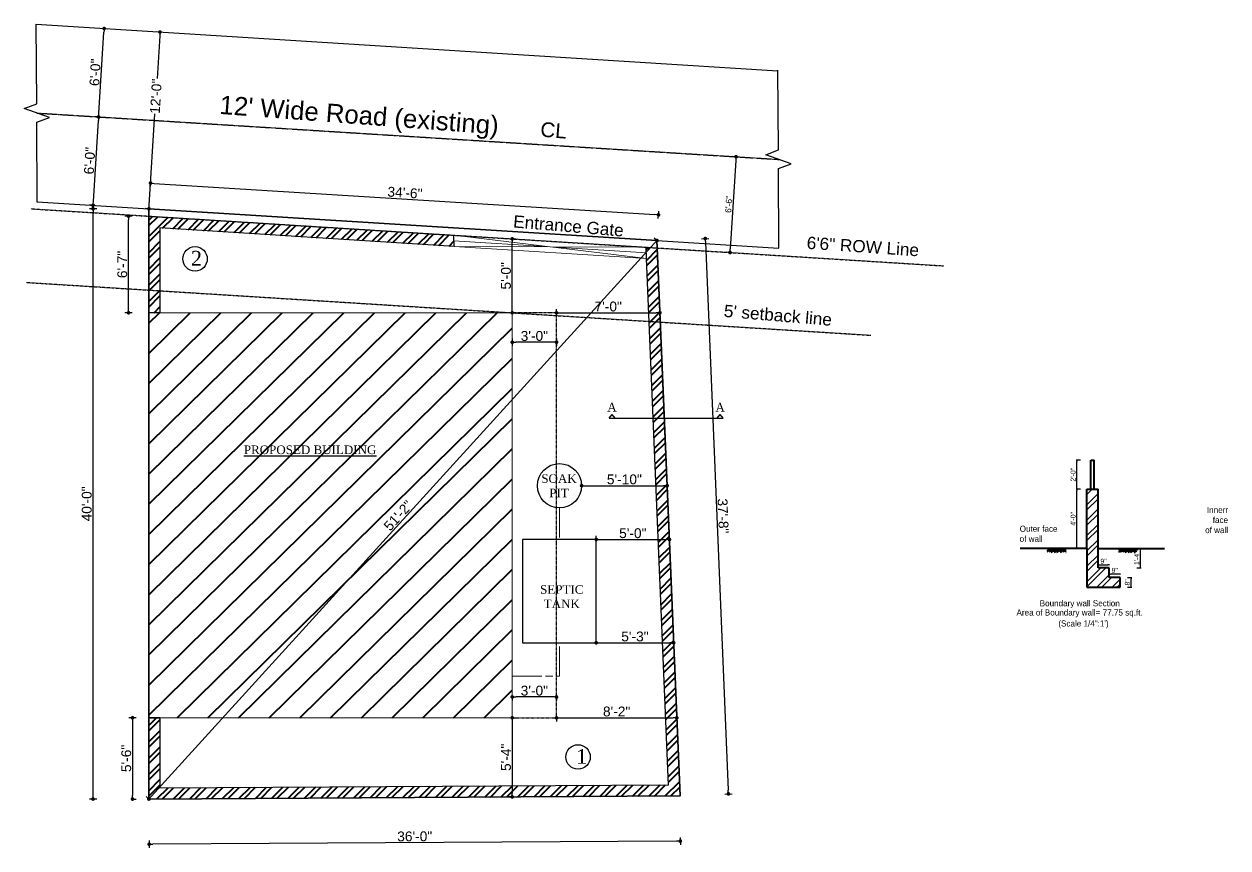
# Model space of a CAD drawing. Header units: inches. Extents: x 115570 to 265311, y 61168 to 314550.
# Drawn here: x 143146 to 144125, y 69502 to 70172 of the extents above; entities that cross this region are included whole.
import ezdxf

# ---------------------------------------------------------------- set-up
doc = ezdxf.new("R2010")
doc.units = ezdxf.units.IN
doc.header["$MEASUREMENT"] = 0
for name, pattern in [('ACAD_ISO08W100', [36, 24, -3, 6, -3]), ('DASHDOT', [1, 0.5, -0.25, 0, -0.25]), ('DASHED', [0.75, 0.5, -0.25]), ('DOT', [0.25, 0, -0.25])]:
    doc.linetypes.add(name, pattern=pattern)
doc.layers.get('0').update_dxf_attribs({"lineweight": 25})
doc.layers.add('0 Beam Rebar', color=3, linetype='Continuous')
doc.layers.add('0 wall', color=7, linetype='Continuous', lineweight=40)
doc.layers.add('Text', color=31, linetype='Continuous', lineweight=5)
doc.layers.add('CL', color=4, linetype='ACAD_ISO08W100', transparency=0.5)
for name, color, linetype, lineweight, transparency in [('ROW', 3, 'DASHDOT', 25, 0.45), ('SBL', 2, 'DOT', 25, 0.45), ('site plan line', 5, 'Continuous', 35, 0.45)]:
    doc.layers.add(name, color=color, linetype=linetype, lineweight=lineweight, transparency=transparency)
doc.styles.add('arial.', font='arial.ttf')
doc.styles.add('BIMAL1', font='comic.ttf')
doc.styles.get("Standard").update_dxf_attribs({"font": 'arial.ttf'})
doc.dimstyles.new('boundary wall dimension line', dxfattribs={"dimscale": 0, "dimtxt": 4, "dimasz": 1, "dimexe": 0.5, "dimexo": 3, "dimgap": 1, "dimtad": 1, "dimdec": 0, "dimrnd": 0.25, "dimzin": 3, "dimdsep": 46, "dimlunit": 4, "dimtxsty": 'arial.', "dimblk": 'DOT', "dimcen": 3, "dimdle": 6, "dimclrd": 4, "dimclre": 256, "dimclrt": 7, "dimazin": 0, "dimtfac": 1, "dimtdec": 0, "dimtix": 1, "dimtmove": 2, "dimatfit": 3, "dimfxl": 3, "dimfxlon": 1, "dimtolj": 1, "dimtzin": 0, "dimlwd": -1, "dimlwe": -1, "dimarcsym": 0})
doc.dimstyles.new('d_floorplans', dxfattribs={"dimscale": 0, "dimtxt": 8, "dimasz": 3, "dimexe": 3, "dimexo": 3, "dimgap": 1, "dimtad": 1, "dimdec": 0, "dimrnd": 0.25, "dimzin": 3, "dimdsep": 46, "dimlunit": 4, "dimtxsty": 'arial.', "dimblk": 'DOT', "dimcen": 4, "dimdle": 6, "dimclrd": 4, "dimclre": 256, "dimclrt": 7, "dimazin": 0, "dimtfac": 1, "dimtdec": 0, "dimtix": 1, "dimtmove": 2, "dimatfit": 3, "dimfxl": 3, "dimfxlon": 1, "dimtolj": 1, "dimtzin": 0, "dimlwd": -1, "dimlwe": -1, "dimarcsym": 0})
doc.dimstyles.new('interior dimension', dxfattribs={"dimscale": 0, "dimtxt": 5, "dimasz": 3, "dimexe": 3, "dimexo": 3, "dimgap": 1, "dimtad": 1, "dimdec": 0, "dimrnd": 0.25, "dimzin": 3, "dimdsep": 46, "dimlunit": 4, "dimtxsty": 'arial.', "dimblk": 'DOT', "dimcen": 3, "dimdle": 6, "dimclrd": 4, "dimclre": 256, "dimclrt": 7, "dimazin": 0, "dimtfac": 1, "dimtdec": 0, "dimtix": 1, "dimtmove": 2, "dimatfit": 3, "dimfxl": 3, "dimfxlon": 1, "dimtolj": 1, "dimtzin": 0, "dimlwd": -1, "dimlwe": -1, "dimarcsym": 0})
pattern_1 = [(30, (175629.527, 39892.2696), (1.37259526, 5.12259526), [3.75, -3.75]), (30, (175628.824, 39893.4875), (1.37259526, 5.12259526), [3.75, -3.75]), (30, (175628.1208, 39894.7053), (1.37259526, 5.12259526), [3.75, -3.75]), (120, (175628.2924, 39895.3457), (-5.12259526, 1.37259526), [3.75, -3.75]), (120, (175629.5102, 39896.0488), (-5.12259526, 1.37259526), [3.75, -3.75]), (120, (175630.728, 39896.752), (-5.12259526, 1.37259526), [3.75, -3.75])]

# ---------------------------------------------------------------- blocks, each defined once
blk = doc.blocks.new('_Dot')
at = {"color": 0, "linetype": 'ByBlock', "lineweight": -2}
blk.add_line((-0.5, 0), (-1, 0), dxfattribs=at)
at = {"color": 0, "linetype": 'ByBlock', "const_width": 0.5}
blk.add_lwpolyline([(-0.25, 0, 1), (0.25, 0, 1)], format="xyb", close=True, dxfattribs=at)
blk = doc.blocks.new('*D266')
at = {"transparency": 16777216}
for p, q in [((143256.2, 70165.29), (143253.2, 70165.48)), ((143247.21, 70021.57), (143244.22, 70021.76))]:
    blk.add_line(p, q, dxfattribs=at)
at = {"color": 4, "transparency": 16777216}
for p, q in [((143256.01, 70162.3), (143253.83, 70127.39)), ((143247.4, 70024.57), (143252.03, 70098.72))]:
    blk.add_line(p, q, dxfattribs=at)
at = {"layer": 'Defpoints', "color": 0, "transparency": 16777216}
for p in [(143256.2, 70165.29), (143256.2, 70165.29), (143247.21, 70021.57)]:
    blk.add_point(p, dxfattribs=at)
at = {"color": 4, "transparency": 16777216, "xscale": 3, "yscale": 3, "zscale": 3}
for p, rotation in [((143256.2, 70165.29), 86.42245606182587), ((143247.21, 70021.57), 266.4224560618259)]:
    blk.add_blockref('_Dot', p, dxfattribs=dict(at, rotation=rotation))
at = {"color": 7, "transparency": 16777216, "insert": (143252.93, 70113.06), "char_height": 8, "attachment_point": 5, "rotation": 86.42246, "style": 'arial.'}
blk.add_mtext('\\A1;12\'-0"', dxfattribs=at)
blk = doc.blocks.new('*D267')
at = {"transparency": 16777216}
for p, q in [((143696.71, 69997.25), (143702.7, 69997.5)), ((143715.51, 69545.64), (143721.5, 69545.89))]:
    blk.add_line(p, q, dxfattribs=at)
at = {"color": 4, "transparency": 16777216}
blk.add_line((143699.83, 69994.38), (143718.38, 69548.76), dxfattribs=at)
at = {"layer": 'Defpoints', "color": 0, "transparency": 16777216}
for p in [(143660.4, 69995.74), (143679.2, 69544.13), (143718.5, 69545.77)]:
    blk.add_point(p, dxfattribs=at)
at = {"color": 4, "transparency": 16777216, "xscale": 3, "yscale": 3, "zscale": 3}
for p, rotation in [((143699.7, 69997.38), 92.38368567081034), ((143718.5, 69545.77), 272.3836856708103)]:
    blk.add_blockref('_Dot', p, dxfattribs=dict(at, rotation=rotation))
at = {"color": 7, "transparency": 16777216, "insert": (143714.19, 69771.78), "char_height": 8, "attachment_point": 5, "rotation": 272.38369, "style": 'arial.'}
blk.add_mtext('\\A1;37\'-8"', dxfattribs=at)
blk = doc.blocks.new('*D268')
at = {"transparency": 16777216}
for p, q in [((143679.4, 69510.37), (143679.44, 69504.37)), ((143247.41, 69507.81), (143247.45, 69501.81))]:
    blk.add_line(p, q, dxfattribs=at)
at = {"color": 4, "transparency": 16777216}
blk.add_line((143676.42, 69507.35), (143250.43, 69504.83), dxfattribs=at)
at = {"layer": 'Defpoints', "color": 0, "transparency": 16777216}
for p in [(143247.21, 69541.57), (143679.2, 69544.13), (143247.43, 69504.81)]:
    blk.add_point(p, dxfattribs=at)
at = {"color": 4, "transparency": 16777216, "xscale": 3, "yscale": 3, "zscale": 3}
for p, rotation in [((143247.43, 69504.81), 180.3392375982137), ((143679.42, 69507.37), 0.3392375982136464)]:
    blk.add_blockref('_Dot', p, dxfattribs=dict(at, rotation=rotation))
at = {"color": 7, "transparency": 16777216, "insert": (143463.39, 69511.18), "char_height": 8, "attachment_point": 5, "rotation": 0.33924, "style": 'arial.'}
blk.add_mtext('\\A1;36\'-0"', dxfattribs=at)
blk = doc.blocks.new('*D269')
at = {"transparency": 16777216}
for p, q in [((143204.77, 70021.57), (143198.77, 70021.57)), ((143204.77, 69541.57), (143198.77, 69541.57))]:
    blk.add_line(p, q, dxfattribs=at)
at = {"color": 4, "transparency": 16777216}
blk.add_line((143201.77, 69544.57), (143201.77, 70018.57), dxfattribs=at)
at = {"layer": 'Defpoints', "color": 0, "transparency": 16777216}
for p in [(143201.77, 70021.57), (143247.21, 70021.57), (143247.21, 69541.57)]:
    blk.add_point(p, dxfattribs=at)
at = {"color": 4, "transparency": 16777216, "xscale": 3, "yscale": 3, "zscale": 3}
for p, rotation in [((143201.77, 70021.57), 90), ((143201.77, 69541.57), 270)]:
    blk.add_blockref('_Dot', p, dxfattribs=dict(at, rotation=rotation))
at = {"color": 7, "transparency": 16777216, "insert": (143196.68, 69781.57), "char_height": 8, "attachment_point": 5, "rotation": 90, "style": 'arial.'}
blk.add_mtext('\\A1;40\'-0"', dxfattribs=at)
blk = doc.blocks.new('*D270')
at = {"transparency": 16777216}
for p, q in [((143248.33, 70039.44), (143248.7, 70045.43)), ((143661.52, 70013.61), (143661.9, 70019.6))]:
    blk.add_line(p, q, dxfattribs=at)
at = {"color": 4, "transparency": 16777216}
blk.add_line((143251.51, 70042.25), (143658.71, 70016.79), dxfattribs=at)
at = {"layer": 'Defpoints', "color": 0, "transparency": 16777216}
for p in [(143247.21, 70021.57), (143661.71, 70016.61), (143660.4, 69995.74)]:
    blk.add_point(p, dxfattribs=at)
at = {"color": 4, "transparency": 16777216, "xscale": 3, "yscale": 3, "zscale": 3}
for p, rotation in [((143248.52, 70042.44), 176.4224560618433), ((143661.71, 70016.61), 356.4224560618434)]:
    blk.add_blockref('_Dot', p, dxfattribs=dict(at, rotation=rotation))
at = {"color": 7, "transparency": 16777216, "insert": (143455.43, 70034.6), "char_height": 8, "attachment_point": 5, "rotation": 356.42246, "style": 'arial.'}
blk.add_mtext('\\A1;34\'-6"', dxfattribs=at)
blk = doc.blocks.new('*D271')
at = {"color": 4, "transparency": 16777216}
blk.add_line((143202, 70027.4), (143206.12, 70093.28), dxfattribs=at)
at = {"transparency": 16777216}
for p, q in [((143206.31, 70096.27), (143203.31, 70096.46)), ((143201.81, 70024.41), (143198.82, 70024.6))]:
    blk.add_line(p, q, dxfattribs=at)
at = {"layer": 'Defpoints', "color": 0, "transparency": 16777216}
for p in [(143206.31, 70096.27), (143206.31, 70096.27), (143201.81, 70024.41)]:
    blk.add_point(p, dxfattribs=at)
at = {"color": 4, "transparency": 16777216, "xscale": 3, "yscale": 3, "zscale": 3}
for p, rotation in [((143206.31, 70096.27), 86.42245606187247), ((143201.81, 70024.41), 266.4224560618725)]:
    blk.add_blockref('_Dot', p, dxfattribs=dict(at, rotation=rotation))
at = {"color": 7, "transparency": 16777216, "insert": (143198.99, 70060.66), "char_height": 8, "attachment_point": 5, "rotation": 86.42246, "style": 'arial.'}
blk.add_mtext('\\A1;6\'-0"', dxfattribs=at)
blk = doc.blocks.new('*D272')
at = {"transparency": 16777216}
for p, q in [((143210.8, 70168.13), (143213.79, 70167.94)), ((143206.31, 70096.27), (143209.3, 70096.08))]:
    blk.add_line(p, q, dxfattribs=at)
at = {"color": 4, "transparency": 16777216}
blk.add_line((143206.49, 70099.26), (143210.61, 70165.14), dxfattribs=at)
at = {"layer": 'Defpoints', "color": 0, "transparency": 16777216}
for p in [(143210.8, 70168.13), (143210.8, 70168.13), (143206.31, 70096.27)]:
    blk.add_point(p, dxfattribs=at)
at = {"color": 4, "transparency": 16777216, "xscale": 3, "yscale": 3, "zscale": 3}
for p, rotation in [((143210.8, 70168.13), 86.42245606172281), ((143206.31, 70096.27), 266.4224560617228)]:
    blk.add_blockref('_Dot', p, dxfattribs=dict(at, rotation=rotation))
at = {"color": 7, "transparency": 16777216, "insert": (143203.48, 70132.52), "char_height": 8, "attachment_point": 5, "rotation": 86.42246, "style": 'arial.'}
blk.add_mtext('\\A1;6\'-0"', dxfattribs=at)
blk = doc.blocks.new('*D273')
at = {"color": 4, "transparency": 16777216}
blk.add_line((143249.23, 69543.79), (143658.39, 69993.52), dxfattribs=at)
at = {"transparency": 16777216}
for p, q in [((143660.4, 69995.74), (143658.19, 69997.76)), ((143247.21, 69541.57), (143244.99, 69543.59))]:
    blk.add_line(p, q, dxfattribs=at)
at = {"layer": 'Defpoints', "color": 0, "transparency": 16777216}
for p in [(143660.4, 69995.74), (143660.4, 69995.74), (143247.21, 69541.57)]:
    blk.add_point(p, dxfattribs=at)
at = {"color": 4, "transparency": 16777216, "xscale": 3, "yscale": 3, "zscale": 3}
for p, rotation in [((143660.4, 69995.74), 47.70459994494456), ((143247.21, 69541.57), 227.7045999449446)]:
    blk.add_blockref('_Dot', p, dxfattribs=dict(at, rotation=rotation))
at = {"color": 7, "transparency": 16777216, "insert": (143450.05, 69772.08), "char_height": 8, "attachment_point": 5, "rotation": 47.7046, "style": 'arial.'}
blk.add_mtext('\\A1;51\'-2"', dxfattribs=at)
blk = doc.blocks.new('*D274')
at = {"color": 4, "transparency": 16777216}
blk.add_line((143724.58, 70060.86), (143720.09, 69989), dxfattribs=at)
at = {"transparency": 16777216}
for p, q in [((143724.77, 70063.86), (143721.77, 70064.04)), ((143719.9, 69986.01), (143716.91, 69986.19))]:
    blk.add_line(p, q, dxfattribs=at)
at = {"layer": 'Defpoints', "color": 0, "transparency": 16777216}
for p in [(143726.54, 70063.74), (143719.9, 69986.01), (143721.67, 69985.9)]:
    blk.add_point(p, dxfattribs=at)
at = {"color": 4, "transparency": 16777216, "xscale": 3, "yscale": 3, "zscale": 3}
for p, rotation in [((143724.77, 70063.86), 86.42245606180957), ((143719.9, 69986.01), 266.4224560618096)]:
    blk.add_blockref('_Dot', p, dxfattribs=dict(at, rotation=rotation))
at = {"color": 7, "transparency": 16777216, "insert": (143718.79, 70025.15), "char_height": 5, "attachment_point": 5, "rotation": 86.42246, "style": 'arial.'}
blk.add_mtext('\\A1;6\'-6"', dxfattribs=at)
blk = doc.blocks.new('*D275')
at = {"transparency": 16777216}
for p, q in [((143542.71, 69997.09), (143545.71, 69997.09)), ((143542.71, 69936.97), (143545.71, 69936.97))]:
    blk.add_line(p, q, dxfattribs=at)
at = {"color": 4, "transparency": 16777216}
blk.add_line((143542.71, 69939.97), (143542.71, 69994.09), dxfattribs=at)
at = {"layer": 'Defpoints', "color": 0, "transparency": 16777216}
for p in [(143542.71, 69997.09), (143542.71, 69997.09), (143542.71, 69936.97)]:
    blk.add_point(p, dxfattribs=at)
at = {"color": 4, "transparency": 16777216, "xscale": 3, "yscale": 3, "zscale": 3}
for p, rotation in [((143542.71, 69997.09), 90), ((143542.71, 69936.97), 270)]:
    blk.add_blockref('_Dot', p, dxfattribs=dict(at, rotation=rotation))
at = {"color": 7, "transparency": 16777216, "insert": (143537.62, 69967.03), "char_height": 8, "attachment_point": 5, "rotation": 90, "style": 'arial.'}
blk.add_mtext('\\A1;5\'-0"', dxfattribs=at)
blk = doc.blocks.new('*D276')
at = {"transparency": 16777216}
for p, q in [((143611.02, 69752.63), (143611.02, 69755.63)), ((143670.52, 69752.63), (143670.52, 69755.63))]:
    blk.add_line(p, q, dxfattribs=at)
at = {"color": 4, "transparency": 16777216}
blk.add_line((143614.02, 69752.63), (143667.52, 69752.63), dxfattribs=at)
at = {"layer": 'Defpoints', "color": 0, "transparency": 16777216}
for p in [(143611.02, 69752.63), (143670.52, 69752.63), (143670.52, 69752.63)]:
    blk.add_point(p, dxfattribs=at)
at = {"color": 4, "transparency": 16777216, "xscale": 3, "yscale": 3, "zscale": 3, "rotation": 180}
blk.add_blockref('_Dot', (143611.02, 69752.63), dxfattribs=at)
at = {"color": 4, "transparency": 16777216, "xscale": 3, "yscale": 3, "zscale": 3}
blk.add_blockref('_Dot', (143670.52, 69752.63), dxfattribs=at)
at = {"color": 7, "transparency": 16777216, "insert": (143640.77, 69757.71), "char_height": 8, "attachment_point": 5, "style": 'arial.'}
blk.add_mtext('\\A1;5\'-0"', dxfattribs=at)
blk = doc.blocks.new('*D277')
at = {"transparency": 16777216}
for p, q in [((143599.13, 69796.38), (143599.13, 69799.38)), ((143668.7, 69796.38), (143668.7, 69799.38))]:
    blk.add_line(p, q, dxfattribs=at)
at = {"color": 4, "transparency": 16777216}
blk.add_line((143602.13, 69796.38), (143665.7, 69796.38), dxfattribs=at)
at = {"layer": 'Defpoints', "color": 0, "transparency": 16777216}
for p in [(143599.13, 69796.38), (143668.7, 69796.38), (143668.7, 69796.38)]:
    blk.add_point(p, dxfattribs=at)
at = {"color": 4, "transparency": 16777216, "xscale": 3, "yscale": 3, "zscale": 3, "rotation": 180}
blk.add_blockref('_Dot', (143599.13, 69796.38), dxfattribs=at)
at = {"color": 4, "transparency": 16777216, "xscale": 3, "yscale": 3, "zscale": 3}
blk.add_blockref('_Dot', (143668.7, 69796.38), dxfattribs=at)
at = {"color": 7, "transparency": 16777216, "insert": (143633.92, 69801.47), "char_height": 8, "attachment_point": 5, "style": 'arial.'}
blk.add_mtext('\\A1;5\'-10"', dxfattribs=at)
blk = doc.blocks.new('*D278')
at = {"transparency": 16777216}
for p, q in [((143611.02, 69668.63), (143611.02, 69671.63)), ((143674.02, 69668.63), (143674.02, 69671.63))]:
    blk.add_line(p, q, dxfattribs=at)
at = {"color": 4, "transparency": 16777216}
blk.add_line((143614.02, 69668.63), (143671.02, 69668.63), dxfattribs=at)
at = {"layer": 'Defpoints', "color": 0, "transparency": 16777216}
for p in [(143611.02, 69668.63), (143674.02, 69668.63), (143674.02, 69668.63)]:
    blk.add_point(p, dxfattribs=at)
at = {"color": 4, "transparency": 16777216, "xscale": 3, "yscale": 3, "zscale": 3, "rotation": 180}
blk.add_blockref('_Dot', (143611.02, 69668.63), dxfattribs=at)
at = {"color": 4, "transparency": 16777216, "xscale": 3, "yscale": 3, "zscale": 3}
blk.add_blockref('_Dot', (143674.02, 69668.63), dxfattribs=at)
at = {"color": 7, "transparency": 16777216, "insert": (143642.52, 69673.71), "char_height": 8, "attachment_point": 5, "style": 'arial.'}
blk.add_mtext('\\A1;5\'-3"', dxfattribs=at)
blk = doc.blocks.new('*D279')
at = {"transparency": 16777216}
for p, q in [((143542.71, 69607.63), (143545.71, 69607.63)), ((143542.71, 69543.32), (143539.71, 69543.32))]:
    blk.add_line(p, q, dxfattribs=at)
at = {"color": 4, "transparency": 16777216}
blk.add_line((143542.71, 69604.63), (143542.71, 69546.32), dxfattribs=at)
at = {"layer": 'Defpoints', "color": 0, "transparency": 16777216}
for p in [(143542.71, 69607.63), (143542.71, 69543.32), (143543.09, 69543.32)]:
    blk.add_point(p, dxfattribs=at)
at = {"color": 4, "transparency": 16777216, "xscale": 3, "yscale": 3, "zscale": 3}
for p, rotation in [((143542.71, 69607.63), 90), ((143542.71, 69543.32), 270)]:
    blk.add_blockref('_Dot', p, dxfattribs=dict(at, rotation=rotation))
at = {"color": 7, "transparency": 16777216, "insert": (143537.64, 69575.48), "char_height": 8, "attachment_point": 5, "rotation": 90, "style": 'arial.'}
blk.add_mtext('\\A1;5\'-4"', dxfattribs=at)
blk = doc.blocks.new('*D280')
at = {"transparency": 16777216}
for p, q in [((143236.88, 69607.63), (143230.88, 69607.63)), ((143233.88, 69541.57), (143236.88, 69541.57))]:
    blk.add_line(p, q, dxfattribs=at)
at = {"color": 4, "transparency": 16777216}
blk.add_line((143233.88, 69604.63), (143233.88, 69544.57), dxfattribs=at)
at = {"layer": 'Defpoints', "color": 0, "transparency": 16777216}
for p in [(143247.21, 69607.63), (143233.88, 69541.57), (143233.88, 69541.57)]:
    blk.add_point(p, dxfattribs=at)
at = {"color": 4, "transparency": 16777216, "xscale": 3, "yscale": 3, "zscale": 3}
for p, rotation in [((143233.88, 69607.63), 90), ((143233.88, 69541.57), 270)]:
    blk.add_blockref('_Dot', p, dxfattribs=dict(at, rotation=rotation))
at = {"color": 7, "transparency": 16777216, "insert": (143228.79, 69574.6), "char_height": 8, "attachment_point": 5, "rotation": 90, "style": 'arial.'}
blk.add_mtext('\\A1;5\'-6"', dxfattribs=at)
blk = doc.blocks.new('*D281')
at = {"transparency": 16777216}
for p, q in [((143578.71, 69607.63), (143578.71, 69604.63)), ((143676.56, 69607.63), (143676.56, 69610.63))]:
    blk.add_line(p, q, dxfattribs=at)
at = {"color": 4, "transparency": 16777216}
blk.add_line((143581.71, 69607.63), (143673.56, 69607.63), dxfattribs=at)
at = {"layer": 'Defpoints', "color": 0, "transparency": 16777216}
for p in [(143578.71, 69607.63), (143676.56, 69607.63), (143676.56, 69607.63)]:
    blk.add_point(p, dxfattribs=at)
at = {"color": 4, "transparency": 16777216, "xscale": 3, "yscale": 3, "zscale": 3, "rotation": 180}
blk.add_blockref('_Dot', (143578.71, 69607.63), dxfattribs=at)
at = {"color": 4, "transparency": 16777216, "xscale": 3, "yscale": 3, "zscale": 3}
blk.add_blockref('_Dot', (143676.56, 69607.63), dxfattribs=at)
at = {"color": 7, "transparency": 16777216, "insert": (143627.63, 69612.72), "char_height": 8, "attachment_point": 5, "style": 'arial.'}
blk.add_mtext('\\A1;8\'-2"', dxfattribs=at)
blk = doc.blocks.new('*D282')
at = {"transparency": 16777216}
for p, q in [((143578.71, 69936.97), (143578.71, 69939.97)), ((143662.85, 69936.97), (143662.85, 69939.97))]:
    blk.add_line(p, q, dxfattribs=at)
at = {"color": 4, "transparency": 16777216}
blk.add_line((143581.71, 69936.97), (143659.85, 69936.97), dxfattribs=at)
at = {"layer": 'Defpoints', "color": 0, "transparency": 16777216}
for p in [(143578.71, 69936.97), (143662.85, 69936.97), (143662.85, 69936.97)]:
    blk.add_point(p, dxfattribs=at)
at = {"color": 4, "transparency": 16777216, "xscale": 3, "yscale": 3, "zscale": 3, "rotation": 180}
blk.add_blockref('_Dot', (143578.71, 69936.97), dxfattribs=at)
at = {"color": 4, "transparency": 16777216, "xscale": 3, "yscale": 3, "zscale": 3}
blk.add_blockref('_Dot', (143662.85, 69936.97), dxfattribs=at)
at = {"color": 7, "transparency": 16777216, "insert": (143620.78, 69942.05), "char_height": 8, "attachment_point": 5, "style": 'arial.'}
blk.add_mtext('\\A1;7\'-0"', dxfattribs=at)
blk = doc.blocks.new('*D283')
at = {"transparency": 16777216}
for p, q in [((143542.71, 69916.03), (143542.71, 69910.03)), ((143578.71, 69916.03), (143578.71, 69910.03))]:
    blk.add_line(p, q, dxfattribs=at)
at = {"color": 4, "transparency": 16777216}
blk.add_line((143575.71, 69913.03), (143545.71, 69913.03), dxfattribs=at)
at = {"layer": 'Defpoints', "color": 0, "transparency": 16777216}
for p in [(143542.71, 69920.09), (143542.71, 69913.03), (143578.71, 69920.09)]:
    blk.add_point(p, dxfattribs=at)
at = {"color": 4, "transparency": 16777216, "xscale": 3, "yscale": 3, "zscale": 3, "rotation": 180}
blk.add_blockref('_Dot', (143542.71, 69913.03), dxfattribs=at)
at = {"color": 4, "transparency": 16777216, "xscale": 3, "yscale": 3, "zscale": 3}
blk.add_blockref('_Dot', (143578.71, 69913.03), dxfattribs=at)
at = {"color": 7, "transparency": 16777216, "insert": (143560.71, 69918.11), "char_height": 8, "attachment_point": 5, "style": 'arial.'}
blk.add_mtext('\\A1;3\'-0"', dxfattribs=at)
blk = doc.blocks.new('*D284')
at = {"transparency": 16777216}
for p, q in [((143542.71, 69624.57), (143542.71, 69621.57)), ((143578.71, 69624.57), (143578.71, 69621.57))]:
    blk.add_line(p, q, dxfattribs=at)
at = {"color": 4, "transparency": 16777216}
blk.add_line((143575.71, 69624.57), (143545.71, 69624.57), dxfattribs=at)
at = {"layer": 'Defpoints', "color": 0, "transparency": 16777216}
for p in [(143542.71, 69625.31), (143542.71, 69624.57), (143578.71, 69625.31)]:
    blk.add_point(p, dxfattribs=at)
at = {"color": 4, "transparency": 16777216, "xscale": 3, "yscale": 3, "zscale": 3, "rotation": 180}
blk.add_blockref('_Dot', (143542.71, 69624.57), dxfattribs=at)
at = {"color": 4, "transparency": 16777216, "xscale": 3, "yscale": 3, "zscale": 3}
blk.add_blockref('_Dot', (143578.71, 69624.57), dxfattribs=at)
at = {"color": 7, "transparency": 16777216, "insert": (143560.71, 69629.66), "char_height": 8, "attachment_point": 5, "style": 'arial.'}
blk.add_mtext('\\A1;3\'-0"', dxfattribs=at)
blk = doc.blocks.new('*D285')
at = {"transparency": 16777216}
for p, q in [((143233.65, 70015.56), (143227.65, 70015.56)), ((143233.65, 69936.97), (143227.65, 69936.97))]:
    blk.add_line(p, q, dxfattribs=at)
at = {"color": 4, "transparency": 16777216}
blk.add_line((143230.65, 69939.97), (143230.65, 70012.56), dxfattribs=at)
at = {"layer": 'Defpoints', "color": 0, "transparency": 16777216}
for p in [(143230.65, 70015.56), (143247.21, 70015.56), (143247.21, 69936.97)]:
    blk.add_point(p, dxfattribs=at)
at = {"color": 4, "transparency": 16777216, "xscale": 3, "yscale": 3, "zscale": 3}
for p, rotation in [((143230.65, 70015.56), 90), ((143230.65, 69936.97), 270)]:
    blk.add_blockref('_Dot', p, dxfattribs=dict(at, rotation=rotation))
at = {"color": 7, "transparency": 16777216, "insert": (143225.57, 69976.26), "char_height": 8, "attachment_point": 5, "rotation": 90, "style": 'arial.'}
blk.add_mtext('\\A1;6\'-7"', dxfattribs=at)
blk = doc.blocks.new('*D286')
at = {"transparency": 16777216}
for p, q in [((144043.05, 69721.66), (144046.55, 69721.66)), ((144043.05, 69713.79), (144046.55, 69713.79))]:
    blk.add_line(p, q, dxfattribs=at)
at = {"color": 4, "transparency": 16777216}
blk.add_line((144046.05, 69714.79), (144046.05, 69720.66), dxfattribs=at)
at = {"layer": 'Defpoints', "color": 0, "transparency": 16777216}
for p in [(144037.26, 69721.66), (144046.05, 69721.66), (144037.26, 69713.79)]:
    blk.add_point(p, dxfattribs=at)
at = {"color": 4, "transparency": 16777216}
for p, rotation in [((144046.05, 69721.66), 90), ((144046.05, 69713.79), 270)]:
    blk.add_blockref('_Dot', p, dxfattribs=dict(at, rotation=rotation))
at = {"color": 7, "transparency": 16777216, "insert": (144043.01, 69717.72), "char_height": 4, "attachment_point": 5, "rotation": 90, "style": 'arial.'}
blk.add_mtext('\\A1;8"', dxfattribs=at)
blk = doc.blocks.new('*D287')
at = {"transparency": 16777216}
for p, q in [((144028.2, 69724.46), (144028.2, 69724.96)), ((144037.26, 69724.46), (144037.26, 69724.96))]:
    blk.add_line(p, q, dxfattribs=at)
at = {"color": 4, "transparency": 16777216}
blk.add_line((144036.26, 69724.46), (144029.2, 69724.46), dxfattribs=at)
at = {"layer": 'Defpoints', "color": 0, "transparency": 16777216}
for p in [(144028.2, 69724.46), (144028.2, 69721.66), (144037.26, 69721.66)]:
    blk.add_point(p, dxfattribs=at)
at = {"color": 4, "transparency": 16777216, "rotation": 180}
blk.add_blockref('_Dot', (144028.2, 69724.46), dxfattribs=at)
at = {"color": 4, "transparency": 16777216}
blk.add_blockref('_Dot', (144037.26, 69724.46), dxfattribs=at)
at = {"color": 7, "transparency": 16777216, "insert": (144032.73, 69727.51), "char_height": 4, "attachment_point": 5, "style": 'arial.'}
blk.add_mtext('\\A1;9"', dxfattribs=at)
blk = doc.blocks.new('*D288')
at = {"transparency": 16777216}
for p, q in [((144019.15, 69731.93), (144019.15, 69732.43)), ((144028.2, 69731.93), (144028.2, 69732.43))]:
    blk.add_line(p, q, dxfattribs=at)
at = {"color": 4, "transparency": 16777216}
blk.add_line((144020.15, 69731.93), (144027.2, 69731.93), dxfattribs=at)
at = {"layer": 'Defpoints', "color": 0, "transparency": 16777216}
for p in [(144019.15, 69729.53), (144028.2, 69731.93), (144028.2, 69729.53)]:
    blk.add_point(p, dxfattribs=at)
at = {"color": 4, "transparency": 16777216, "rotation": 180}
blk.add_blockref('_Dot', (144019.15, 69731.93), dxfattribs=at)
at = {"color": 4, "transparency": 16777216}
blk.add_blockref('_Dot', (144028.2, 69731.93), dxfattribs=at)
at = {"color": 7, "transparency": 16777216, "insert": (144023.67, 69734.97), "char_height": 4, "attachment_point": 5, "style": 'arial.'}
blk.add_mtext('\\A1;9"', dxfattribs=at)
blk = doc.blocks.new('*D290')
at = {"transparency": 16777216}
for p, q in [((144004.95, 69793.53), (144001.45, 69793.53)), ((144004.95, 69745.28), (144001.45, 69745.28))]:
    blk.add_line(p, q, dxfattribs=at)
at = {"color": 4, "transparency": 16777216}
blk.add_line((144001.95, 69746.28), (144001.95, 69792.53), dxfattribs=at)
at = {"layer": 'Defpoints', "color": 0, "transparency": 16777216}
for p in [(144001.95, 69793.53), (144010.09, 69793.53), (144010.09, 69745.28)]:
    blk.add_point(p, dxfattribs=at)
at = {"color": 4, "transparency": 16777216}
for p, rotation in [((144001.95, 69793.53), 90), ((144001.95, 69745.28), 270)]:
    blk.add_blockref('_Dot', p, dxfattribs=dict(at, rotation=rotation))
at = {"color": 7, "transparency": 16777216, "insert": (143998.91, 69769.4), "char_height": 4, "attachment_point": 5, "rotation": 90, "style": 'arial.'}
blk.add_mtext('\\A1;4\'-0"', dxfattribs=at)
blk = doc.blocks.new('*D291')
at = {"transparency": 16777216}
for p, q in [((144004.95, 69817.15), (144001.45, 69817.15)), ((144004.95, 69793.53), (144001.45, 69793.53))]:
    blk.add_line(p, q, dxfattribs=at)
at = {"color": 4, "transparency": 16777216}
blk.add_line((144001.95, 69794.53), (144001.95, 69816.15), dxfattribs=at)
at = {"layer": 'Defpoints', "color": 0, "transparency": 16777216}
for p in [(144001.95, 69817.15), (144013.34, 69817.15), (144010.09, 69793.53)]:
    blk.add_point(p, dxfattribs=at)
at = {"color": 4, "transparency": 16777216}
for p, rotation in [((144001.95, 69817.15), 90), ((144001.95, 69793.53), 270)]:
    blk.add_blockref('_Dot', p, dxfattribs=dict(at, rotation=rotation))
at = {"color": 7, "transparency": 16777216, "insert": (143998.91, 69805.34), "char_height": 4, "attachment_point": 5, "rotation": 90, "style": 'arial.'}
blk.add_mtext('\\A1;2\'-0"', dxfattribs=at)

msp = doc.modelspace()

# ---------------------------------------------------------------- hatches: boundary and pattern name
at = {"transparency": 33554559}
h = msp.add_hatch(dxfattribs=at)
h.set_pattern_fill('ANSI32', color=256, scale=23.622047)
h.set_pattern_definition([(45, (183736.453, 46093.175), (-6.2637412, 6.2637412), []), (45, (183740.629, 46093.175), (-6.2637412, 6.2637412), [])])
h.paths.add_polyline_path([(144010.09, 69713.79), (144037.26, 69713.79), (144037.26, 69721.66), (144028.2, 69721.66), (144028.2, 69729.53), (144019.15, 69729.53), (144019.15, 69745.28), (144019.15, 69793.53), (144010.09, 69793.53), (144010.09, 69745.28)])
at = {"layer": '0 wall', "transparency": 33554625}
h = msp.add_hatch(dxfattribs=at)
h.set_pattern_fill('ANSI32', color=256, scale=25)
h.set_pattern_definition([(45, (31550.117, 33688.438), (-6.6291261, 6.6291261), []), (45, (31554.536, 33688.438), (-6.6291261, 6.6291261), [])])
h.paths.add_polyline_path([(143495.46, 69991.02), (143495.08, 70000.06), (143247.21, 70015.56), (143247.21, 69936.97), (143256.21, 69936.97), (143256.21, 70005.98)])
h.paths.add_polyline_path([(143651.62, 69990.28), (143669.82, 69553.07), (143256.21, 69550.63), (143256.21, 69607.63), (143247.21, 69607.63), (143247.21, 69541.57), (143679.2, 69544.13), (143660.66, 69989.71)])
h = msp.add_hatch(dxfattribs=at)
h.set_pattern_fill('ANSI31', color=256)
h.set_pattern_definition([(45, (31550.11702, 33688.43809), (-0.08838834765, 0.08838834765), [])])
h.paths.add_polyline_path([(143634.33, 69666.99), (143650.74, 69666.99), (143650.74, 69677.3), (143634.33, 69677.3)], flags=9)
h.paths.add_polyline_path([(143544.35, 69567.29), (143544.35, 69583.7), (143534.05, 69583.7), (143534.05, 69567.29)], flags=9)
h.paths.add_polyline_path([(143619.45, 69606), (143635.86, 69606), (143635.86, 69616.3), (143619.45, 69616.3)], flags=9)
h.paths.add_polyline_path([(143564.79, 69783.61), (143596.02, 69783.61), (143596.02, 69809.39), (143564.79, 69809.39)], flags=9)
h.paths.add_polyline_path([(143277.96, 69968.48), (143292.82, 69968.48), (143292.82, 69994.1), (143277.96, 69994.1)], flags=9)
h.paths.add_polyline_path([(143589.62, 69563.43), (143604.48, 69563.43), (143604.48, 69589.05), (143589.62, 69589.05)], flags=9)
at = {"layer": '0 wall', "transparency": 33554534}
h = msp.add_hatch(dxfattribs=at)
h.set_pattern_fill('ANSI31', color=256, scale=140, angle=179.48586)
h.set_pattern_definition([(224.485862, (31550.117, 34788.288), (12.2628317, -12.4849092), [])])
h.paths.add_polyline_path([(143542.71, 69936.97), (143247.21, 69936.97), (143247.21, 69607.63), (143542.71, 69607.63)])
h.paths.add_polyline_path([(143446.95, 69755.66), (143463.34, 69773.43), (143455.77, 69780.42), (143439.38, 69762.65)], flags=24)
h.paths.add_polyline_path([(143322.72, 69818.36), (143431.1, 69818.36), (143431.1, 69832.8), (143322.72, 69832.8)], flags=24)
at = {"layer": '0 wall', "transparency": 33554562}
h = msp.add_hatch(dxfattribs=at)
h.set_pattern_fill('EARTH', color=0, scale=15, angle=30)
h.set_pattern_definition(pattern_1)
h.paths.add_polyline_path([(143977.91, 69745.28), (143993.14, 69745.28), (143993.14, 69742.19), (143977.91, 69742.19)])
h = msp.add_hatch(dxfattribs=at)
h.set_pattern_fill('EARTH', color=0, scale=15, angle=30)
h.set_pattern_definition(pattern_1)
h.paths.add_polyline_path([(144051.33, 69745.28), (144036.09, 69745.28), (144036.09, 69742.19), (144051.33, 69742.19)])

# ---------------------------------------------------------------- linework, layer by layer
for p, q in [((143155.56, 70171.58), (143758.77, 70133.87)), ((143156.42, 70027.25), (143247.21, 70021.57)), ((143247.21, 69936.97), (143247.21, 70015.56)), ((143247.21, 70015.56), (143495.08, 70000.06)), ((143495.46, 69991.02), (143256.21, 70005.98)), ((143256.21, 70005.98), (143256.21, 69936.97)), ((143495.46, 69991.02), (143495.08, 70000.06)), ((143652, 69981.24), (143651.62, 69990.28)), ((143651.62, 69990.28), (143660.66, 69989.71)), ((143660.4, 69995.74), (143759.62, 69989.54)), ((143660.66, 69989.71), (143679.2, 69544.13)), ((143669.82, 69553.07), (143652, 69981.24)), ((143256.21, 69936.97), (143247.21, 69936.97)), ((143621.43, 69851.4), (143623.9, 69854.37)), ((143626.37, 69851.4), (143623.9, 69854.37)), ((143709.37, 69851.4), (143711.84, 69854.37)), ((143714.3, 69851.4), (143711.84, 69854.37)), ((143621.43, 69851.4), (143714.3, 69851.4)), ((143256.21, 69607.63), (143247.21, 69607.63)), ((143247.21, 69541.57), (143247.21, 69607.63)), ((143247.21, 69607.63), (143256.21, 69607.63)), ((143256.21, 69607.63), (143256.21, 69550.63)), ((143256.21, 69550.63), (143669.82, 69553.07)), ((143679.2, 69544.13), (143247.21, 69541.57))]:
    msp.add_line(p, q)
at = {"lineweight": 13}
for p, q in [((143652, 69981.24), (143495.08, 70000.06)), ((143495.08, 70000.06), (143651.62, 69990.28)), ((143495.27, 69995.54), (143651.81, 69985.76)), ((143495.46, 69991.02), (143651.62, 69990.28)), ((143495.46, 69991.02), (143652, 69981.24))]:
    msp.add_line(p, q, dxfattribs=at)
at = {"linetype": 'Continuous'}
for points in [[(143156.42, 70027.07), (143156.04, 70091.92), (143166.32, 70095.73), (143145.67, 70103.11), (143155.95, 70106.92), (143155.56, 70171.76)], [(143759.62, 69989.54), (143759.24, 70054.38), (143769.52, 70058.19), (143748.87, 70065.57), (143759.15, 70069.38), (143758.77, 70134.23)]]:
    msp.add_lwpolyline(points, dxfattribs=at)
at = {"linetype": 'DASHED', "ltscale": 0.2, "transparency": 33554687}
msp.add_lwpolyline([(143542.71, 69607.63), (143578.71, 69607.63), (143578.71, 69734.96), (143578.71, 69836.97), (143578.71, 69936.97), (143542.71, 69936.97)], dxfattribs=at)
msp.add_lwpolyline([(143551.02, 69668.63), (143611.02, 69668.63), (143611.02, 69752.63), (143551.02, 69752.63)], close=True)
for centre, radius in [((143284.7, 69980.84), 9.95), ((143581.13, 69796.38), 18), ((143596.22, 69575.79), 9.95)]:
    msp.add_circle(centre, radius)
at = {"layer": '0 Beam Rebar', "linetype": 'ACAD_ISO08W100', "lineweight": 9}
for p, q in [((143581.13, 69778.38), (143581.13, 69752.63)), ((143581.02, 69641.53), (143581.02, 69668.63)), ((143542.71, 69641.53), (143581.02, 69641.53))]:
    msp.add_line(p, q, dxfattribs=at)
at = {"layer": '0 wall'}
for p, q in [((144013.34, 69793.53), (144013.34, 69817.15)), ((144013.34, 69817.15), (144015.9, 69817.15)), ((144015.9, 69793.53), (144015.9, 69817.15)), ((144010.09, 69745.28), (144010.09, 69793.53)), ((144010.09, 69793.53), (144019.15, 69793.53)), ((144019.15, 69745.28), (144019.15, 69793.53)), ((144010.09, 69745.28), (143955.96, 69745.28)), ((144010.09, 69745.28), (144010.09, 69713.79)), ((144019.15, 69745.28), (144073.28, 69745.28)), ((144019.15, 69729.53), (144019.15, 69745.28)), ((144028.2, 69729.53), (144019.15, 69729.53)), ((144028.2, 69721.66), (144028.2, 69729.53)), ((144037.26, 69721.66), (144028.2, 69721.66)), ((144037.26, 69713.79), (144037.26, 69721.66)), ((144010.09, 69713.79), (144037.26, 69713.79))]:
    msp.add_line(p, q, dxfattribs=at)
at = {"layer": '0 wall', "lineweight": 15}
msp.add_lwpolyline([(143247.21, 69607.63), (143542.71, 69607.63), (143542.71, 69936.97), (143247.21, 69936.97)], close=True, dxfattribs=at)
at = {"layer": 'CL', "ltscale": 0.02, "transparency": 33554559}
msp.add_line((143155.99, 70099.42), (143759.81, 70061.67), dxfattribs=at)
at = {"layer": 'ROW', "ltscale": 0.1, "transparency": 33554559}
msp.add_line((143151.12, 70021.57), (143893.75, 69975.14), dxfattribs=at)
at = {"layer": 'SBL', "ltscale": 0.1, "transparency": 33554559}
msp.add_line((143147.38, 69961.69), (143834.24, 69918.74), dxfattribs=at)
at = {"layer": 'site plan line'}
msp.add_lwpolyline([(143660.4, 69995.74), (143679.2, 69544.13), (143247.21, 69541.57), (143247.21, 70021.57)], close=True, dxfattribs=at)

# ---------------------------------------------------------------- texts
at = {"width": 254.7349, "attachment_point": 1}
for s, insert, char_height, rotation in [("12' Wide Road (existing)", (143305.32, 70113.72), 15, 355.77248), ('CL', (143566.18, 70092.3), 12, 355.2193), ('Entrance Gate', (143544.03, 70016.38), 10, 355.2193), ('6\'6" ROW Line', (143782.64, 69999.03), 10, 356.12725), ("5' setback line", (143715.37, 69943.65), 10, 355.2193)]:
    msp.add_mtext(s, dxfattribs=dict(at, insert=insert, char_height=char_height, rotation=rotation))
at = {"ltscale": 100, "transparency": 33554687}
for s, width, insert, char_height, attachment_point in [('{\\fTimes New Roman|b0|i0|c0|p18;2}', 41.3853, (143281.35, 69987.31), 12, 1), ('{\\fTimes New Roman|b0|i0|c0|p18;\\H1.16667x;A}', 52.833, (143623.85, 69863.71), 6, 2), ('{\\fTimes New Roman|b0|i0|c0|p18;\\H1.16667x;A}', 52.833, (143711.79, 69863.71), 6, 2), ('{\\fTimes New Roman|b0|i0|c0|p18;\\H1.16667x;\\LPROPOSED BUILDING}', 234.2886, (143324.4, 69829.09), 6, 1), ('{\\fTimes New Roman|b0|i0|c0|p18;\\H1.16667x;SOAK\\PPIT}', 52.833, (143580.73, 69805.67), 6, 2), ('{\\fTimes New Roman|b0|i0|c0|p18;\\H1.16667x;SEPTIC\\PTANK}', 52.833, (143583.02, 69715.47), 6, 2), ('{\\fTimes New Roman|b0|i0|c0|p18;1}', 41.3853, (143594.7, 69582.26), 12, 1)]:
    msp.add_mtext_dynamic_manual_height_columns(s, width=width, gutter_width=148.67, heights=[31.46], dxfattribs=dict(at, insert=insert, char_height=char_height, attachment_point=attachment_point))
at = {"layer": 'Text', "ltscale": 5, "transparency": 33554687, "style": 'BIMAL1'}
for s, insert, char_height, width, attachment_point in [('Innerr \\Pface\\Pof wall', (144124.92, 69779.14), 4.921, 103.9752, 3), ('Outer face\\Pof wall', (143955.46, 69763.83), 4.921, 103.9752, 1), ('Area of Boundary wall= 77.75 sq.ft.', (144055.49, 69695.72), 4.9213, 113.0815, 3), ('Boundary wall Section', (144036.84, 69703.21), 4.9213, 103.9752, 3), ('(Scale 1/4":1\')', (144027.78, 69686.8), 4.9213, 113.0815, 3)]:
    msp.add_mtext(s, dxfattribs=dict(at, insert=insert, char_height=char_height, width=width, attachment_point=attachment_point))

# ---------------------------------------------------------------- dimensions: what is measured, and where the dimension line sits
for base, p1, p2, angle, dimstyle, picture, middle in [((143210.8, 70168.13), (143206.31, 70096.27), (143210.8, 70168.13), 266.42246, 'd_floorplans', '*D272', (143203.48, 70132.52)), ((144001.95, 69817.15), (144010.09, 69793.53), (144013.34, 69817.15), 90, 'boundary wall dimension line', '*D291', (143998.91, 69805.34)), ((144001.95, 69793.53), (144010.09, 69745.28), (144010.09, 69793.53), 90, 'boundary wall dimension line', '*D290', (143998.91, 69769.4)), ((144046.05, 69721.66), (144037.26, 69713.79), (144037.26, 69721.66), 90, 'boundary wall dimension line', '*D286', (144043.01, 69717.72)), ((143233.88, 69541.57), (143247.21, 69607.63), (143233.88, 69541.57), 90, 'd_floorplans', '*D280', (143228.79, 69574.6)), ((143542.71, 69543.32), (143542.71, 69607.63), (143543.09, 69543.32), 90, 'd_floorplans', '*D279', (143537.64, 69575.48))]:
    dim = msp.add_linear_dim(base=base, p1=p1, p2=p2, angle=angle, dimstyle=dimstyle, override={"dimscale": 1})
    dim.commit()
    dim.dimension.update_dxf_attribs({"geometry": picture, "text_midpoint": middle})
dim = msp.add_linear_dim(base=(143256.2, 70165.29), p1=(143247.21, 70021.57), p2=(143256.2, 70165.29), angle=86.42246, dimstyle='d_floorplans', override={"dimscale": 1})
dim.commit()
dim.dimension.update_dxf_attribs({"geometry": '*D266', "text_midpoint": (143252.93, 70113.06), "dimtype": 161})
for p1, p2, distance, dimstyle, picture, middle in [((143201.81, 70024.41), (143206.31, 70096.27), 0, 'd_floorplans', '*D271', (143198.99, 70060.66)), ((143726.54, 70063.74), (143721.67, 69985.9), -1.77, 'interior dimension', '*D274', (143718.79, 70025.15)), ((143247.21, 70021.57), (143660.4, 69995.74), 20.91, 'd_floorplans', '*D270', (143455.43, 70034.6)), ((143247.21, 69541.57), (143247.21, 70021.57), 45.44, 'd_floorplans', '*D269', (143196.68, 69781.57)), ((143247.21, 69936.97), (143247.21, 70015.56), 16.56, 'd_floorplans', '*D285', (143225.57, 69976.26)), ((143247.21, 69541.57), (143660.4, 69995.74), 0, 'd_floorplans', '*D273', (143450.05, 69772.08)), ((143542.71, 69936.97), (143542.71, 69997.09), 0, 'd_floorplans', '*D275', (143537.62, 69967.03)), ((143660.4, 69995.74), (143679.2, 69544.13), 39.33, 'd_floorplans', '*D267', (143714.19, 69771.78)), ((143679.2, 69544.13), (143247.21, 69541.57), 36.76, 'd_floorplans', '*D268', (143463.39, 69511.18))]:
    dim = msp.add_aligned_dim(p1=p1, p2=p2, distance=distance, dimstyle=dimstyle, override={"dimscale": 1})
    dim.commit()
    dim.dimension.update_dxf_attribs({"geometry": picture, "text_midpoint": middle})
for base, p1, p2, dimstyle, picture, middle in [((143662.85, 69936.97), (143578.71, 69936.97), (143662.85, 69936.97), 'd_floorplans', '*D282', (143620.78, 69942.05)), ((143542.71, 69913.03), (143578.71, 69920.09), (143542.71, 69920.09), 'd_floorplans', '*D283', (143560.71, 69918.11)), ((143668.7, 69796.38), (143599.13, 69796.38), (143668.7, 69796.38), 'd_floorplans', '*D277', (143633.92, 69801.47)), ((143670.5245, 69752.6252), (143611.0196, 69752.6252), (143670.5245, 69752.6252), 'd_floorplans', '*D276', (143640.772, 69757.7098)), ((144028.2, 69731.93), (144019.15, 69729.53), (144028.2, 69729.53), 'boundary wall dimension line', '*D288', (144023.67, 69734.97)), ((144028.2, 69724.46), (144037.26, 69721.66), (144028.2, 69721.66), 'boundary wall dimension line', '*D287', (144032.73, 69727.51)), ((143674.02, 69668.63), (143611.02, 69668.63), (143674.02, 69668.63), 'd_floorplans', '*D278', (143642.52, 69673.71)), ((143542.71, 69624.57), (143578.71, 69625.31), (143542.71, 69625.31), 'd_floorplans', '*D284', (143560.71, 69629.66)), ((143676.56, 69607.63), (143578.71, 69607.63), (143676.56, 69607.63), 'd_floorplans', '*D281', (143627.63, 69612.72))]:
    dim = msp.add_linear_dim(base=base, p1=p1, p2=p2, dimstyle=dimstyle, override={"dimscale": 1})
    dim.commit()
    dim.dimension.update_dxf_attribs({"geometry": picture, "text_midpoint": middle})
msp.add_linear_dim(base=(144053.64, 69745.28), p1=(144019.15, 69729.53), p2=(144019.15, 69745.28), angle=90, dimstyle='boundary wall dimension line', override={"dimscale": 1}).render()

doc.saveas('drawing.dxf')
